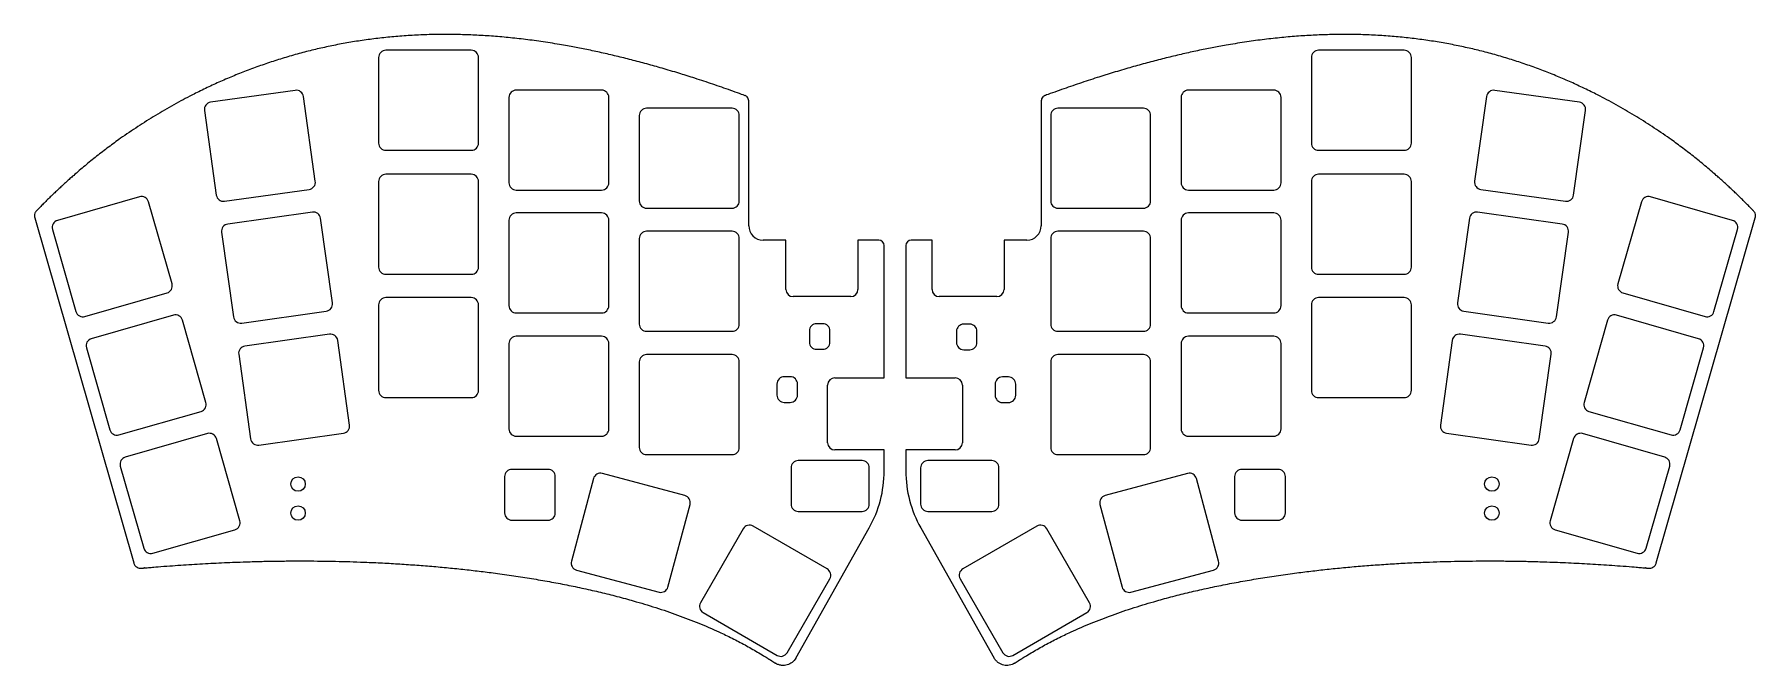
# Model space of a CAD drawing. Header units: millimetres. Extents: x -88 to 149, y -138 to -51.
import ezdxf

# ---------------------------------------------------------------- set-up
doc = ezdxf.new("R2010")
doc.units = ezdxf.units.MM
doc.layers.get('0').update_dxf_attribs({"linetype": 'CONTINUOUS'})

msp = doc.modelspace()

# ---------------------------------------------------------------- linework, layer by layer
for p, q in [((10.31, -77.02), (10.31, -59.77)), ((50.7, -59.77), (50.7, -77.02)), ((-88.29, -75.96), (-74.62, -123.58)), ((135.63, -123.58), (149.3, -75.96)), ((15.44, -79.02), (12.31, -79.02)), ((15.44, -85.82), (15.44, -79.02)), ((28.26, -79.02), (25.39, -79.02)), ((25.39, -79.02), (25.39, -85.82)), ((29.01, -98.03), (29.01, -79.77)), ((32, -79.77), (32, -98.03)), ((35.62, -79.02), (32.75, -79.02)), ((35.62, -85.82), (35.62, -79.02)), ((48.7, -79.02), (45.57, -79.02)), ((45.57, -79.02), (45.57, -85.82)), ((24.39, -86.82), (16.44, -86.82)), ((44.57, -86.82), (36.62, -86.82)), ((21.2, -106.98), (21.2, -99.03)), ((22.2, -98.03), (29.01, -98.03)), ((32, -98.03), (38.81, -98.03)), ((39.81, -99.03), (39.81, -106.98)), ((29.01, -107.98), (22.2, -107.98)), ((29.01, -110.87), (29.01, -107.98)), ((38.81, -107.98), (32, -107.98)), ((32, -107.98), (32, -110.87)), ((16.8, -136.71), (26.95, -118.73)), ((34.06, -118.73), (44.21, -136.71))]:
    msp.add_line(p, q)
for points in [[(-28, -66.61, 0.414214), (-27, -65.61), (-27, -53.81, 0.414214), (-28, -52.81), (-39.8, -52.81, 0.414214), (-40.8, -53.81), (-40.8, -65.61, 0.414214), (-39.8, -66.61)], [(89.01, -52.81, 0.414214), (88.01, -53.81), (88.01, -65.61, 0.414214), (89.01, -66.61), (100.81, -66.61, 0.414214), (101.81, -65.61), (101.81, -53.81, 0.414214), (100.81, -52.81)], [(-51.18, -59.19, 0.414214), (-52.31, -58.34), (-64, -59.98, 0.414214), (-64.85, -61.11), (-63.21, -72.8, 0.414213), (-62.08, -73.65), (-50.39, -72.01, 0.414214), (-49.54, -70.88)], [(-10.01, -72.11, 0.414214), (-9.01, -71.11), (-9.01, -59.31, 0.414214), (-10.01, -58.31), (-21.81, -58.31, 0.414214), (-22.81, -59.31), (-22.81, -71.11, 0.414214), (-21.81, -72.11)], [(71.02, -58.31, 0.414214), (70.02, -59.31), (70.02, -71.11, 0.414214), (71.02, -72.11), (82.82, -72.11, 0.414214), (83.82, -71.11), (83.82, -59.31, 0.414214), (82.82, -58.31)], [(125.86, -61.11, 0.414214), (125.01, -59.98), (113.32, -58.34, 0.414214), (112.19, -59.19), (110.55, -70.88, 0.414214), (111.4, -72.01), (123.09, -73.65, 0.414213), (124.22, -72.8)], [(-3.8, -60.81, 0.414214), (-4.8, -61.81), (-4.8, -73.61, 0.414214), (-3.8, -74.61), (8, -74.61, 0.414214), (9, -73.61), (9, -61.81, 0.414214), (8, -60.81)], [(64.81, -74.61, 0.414214), (65.81, -73.61), (65.81, -61.81, 0.414214), (64.81, -60.81), (53.01, -60.81, 0.414214), (52.01, -61.81), (52.01, -73.61, 0.414214), (53.01, -74.61)], [(-28, -83.73, 0.414214), (-27, -82.73), (-27, -70.93, 0.414214), (-28, -69.93), (-39.8, -69.93, 0.414214), (-40.8, -70.93), (-40.8, -82.73, 0.414214), (-39.8, -83.73)], [(89.01, -69.93, 0.414214), (88.01, -70.93), (88.01, -82.73, 0.414214), (89.01, -83.73), (100.81, -83.73, 0.414214), (101.81, -82.73), (101.81, -70.93, 0.414214), (100.81, -69.93)], [(-72.58, -73.72, 0.414214), (-73.81, -73.04), (-85.16, -76.29, 0.414213), (-85.84, -77.53), (-82.59, -88.87, 0.414214), (-81.35, -89.56), (-70.01, -86.3, 0.414213), (-69.32, -85.07)], [(146.85, -77.53, 0.414213), (146.17, -76.29), (134.82, -73.04, 0.414214), (133.59, -73.72), (130.33, -85.07, 0.414213), (131.02, -86.3), (142.36, -89.56, 0.414214), (143.6, -88.87)], [(-48.82, -76, 0.414213), (-49.95, -75.15), (-61.63, -76.79, 0.414214), (-62.49, -77.92), (-60.84, -89.61, 0.414214), (-59.71, -90.46), (-48.03, -88.82, 0.414214), (-47.18, -87.69)], [(-10.01, -89.06, 0.414214), (-9.01, -88.06), (-9.01, -76.26, 0.414214), (-10.01, -75.26), (-21.81, -75.26, 0.414214), (-22.81, -76.26), (-22.81, -88.06, 0.414214), (-21.81, -89.06)], [(71.02, -75.26, 0.414214), (70.02, -76.26), (70.02, -88.06, 0.414214), (71.02, -89.06), (82.82, -89.06, 0.414214), (83.82, -88.06), (83.82, -76.26, 0.414214), (82.82, -75.26)], [(123.5, -77.92, 0.414214), (122.64, -76.79), (110.96, -75.15, 0.414213), (109.83, -76), (108.19, -87.69, 0.414214), (109.04, -88.82), (120.72, -90.46, 0.414214), (121.85, -89.61)], [(8, -91.6, 0.414214), (9, -90.6), (9, -78.8, 0.414214), (8, -77.8), (-3.8, -77.8, 0.414214), (-4.8, -78.8), (-4.8, -90.6, 0.414214), (-3.8, -91.6)], [(53.01, -77.8, 0.414214), (52.01, -78.8), (52.01, -90.6, 0.414214), (53.01, -91.6), (64.81, -91.6, 0.414214), (65.81, -90.6), (65.81, -78.8, 0.414214), (64.81, -77.8)], [(-28, -100.75, 0.414214), (-27, -99.75), (-27, -87.95, 0.414214), (-28, -86.95), (-39.8, -86.95, 0.414214), (-40.8, -87.95), (-40.8, -99.75, 0.414214), (-39.8, -100.75)], [(89.01, -86.95, 0.414214), (88.01, -87.95), (88.01, -99.75, 0.414214), (89.01, -100.75), (100.81, -100.75, 0.414214), (101.81, -99.75), (101.81, -87.95, 0.414214), (100.81, -86.95)], [(-67.89, -90.07, 0.414213), (-69.13, -89.38), (-80.47, -92.63, 0.414214), (-81.16, -93.87), (-77.9, -105.21, 0.414213), (-76.67, -105.9), (-65.32, -102.65, 0.414214), (-64.64, -101.41)], [(142.17, -93.87, 0.414214), (141.48, -92.63), (130.14, -89.38, 0.414213), (128.9, -90.07), (125.65, -101.41, 0.414214), (126.33, -102.65), (137.68, -105.9, 0.414213), (138.91, -105.21)], [(-46.45, -92.85, 0.414214), (-47.58, -92), (-59.27, -93.65, 0.414213), (-60.12, -94.78), (-58.47, -106.46, 0.414214), (-57.34, -107.31), (-45.66, -105.67, 0.414214), (-44.81, -104.54)], [(-10.01, -106.08, 0.414214), (-9.01, -105.08), (-9.01, -93.28, 0.414214), (-10.01, -92.28), (-21.81, -92.28, 0.414214), (-22.81, -93.28), (-22.81, -105.08, 0.414214), (-21.81, -106.08)], [(18.69, -93.09, 0.414214), (19.69, -94.09), (20.52, -94.09, 0.414214), (21.52, -93.09), (21.52, -91.56, 0.414214), (20.52, -90.56), (19.69, -90.56, 0.414214), (18.69, -91.56)], [(41.83, -91.61, 0.414214), (40.83, -90.61), (40, -90.61, 0.414214), (39, -91.61), (39, -93.14, 0.414214), (40, -94.14), (40.83, -94.14, 0.414214), (41.83, -93.14)], [(71.02, -92.28, 0.414214), (70.02, -93.28), (70.02, -105.08, 0.414214), (71.02, -106.08), (82.82, -106.08, 0.414214), (83.82, -105.08), (83.82, -93.28, 0.414214), (82.82, -92.28)], [(121.13, -94.78, 0.414213), (120.28, -93.65), (108.59, -92, 0.414214), (107.46, -92.85), (105.82, -104.54, 0.414214), (106.67, -105.67), (118.35, -107.31, 0.414214), (119.48, -106.46)], [(8, -108.62, 0.414214), (9, -107.62), (9, -95.82, 0.414214), (8, -94.82), (-3.8, -94.82, 0.414214), (-4.8, -95.82), (-4.8, -107.62, 0.414214), (-3.8, -108.62)], [(53.01, -94.82, 0.414214), (52.01, -95.82), (52.01, -107.62, 0.414214), (53.01, -108.62), (64.81, -108.62, 0.414214), (65.81, -107.62), (65.81, -95.82, 0.414214), (64.81, -94.82)], [(15.21, -97.88, 0.414214), (14.21, -98.88), (14.21, -100.41, 0.414214), (15.21, -101.41), (16.04, -101.41, 0.414214), (17.04, -100.41), (17.04, -98.88, 0.414214), (16.04, -97.88)], [(46.17, -101.43, 0.414214), (47.17, -100.43), (47.17, -98.9, 0.414214), (46.17, -97.9), (45.34, -97.9, 0.414214), (44.34, -98.9), (44.34, -100.43, 0.414214), (45.34, -101.43)], [(-63.2, -106.41, 0.414214), (-64.44, -105.72), (-75.78, -108.98, 0.414214), (-76.47, -110.21), (-73.22, -121.56, 0.414213), (-71.98, -122.24), (-60.64, -118.99, 0.414214), (-59.95, -117.75)], [(137.48, -110.21, 0.414214), (136.79, -108.98), (125.45, -105.72, 0.414214), (124.21, -106.41), (120.96, -117.75, 0.414214), (121.65, -118.99), (132.99, -122.24, 0.414213), (134.23, -121.56)], [(-22.41, -110.66, 0.414214), (-23.41, -111.66), (-23.41, -116.68, 0.414214), (-22.41, -117.68), (-17.4, -117.68, 0.414214), (-16.4, -116.68), (-16.4, -111.66, 0.414214), (-17.4, -110.66)], [(-9.9, -111.22, 0.414214), (-11.13, -111.93), (-14.18, -123.33, 0.414214), (-13.48, -124.56), (-2.08, -127.61, 0.414213), (-0.85, -126.9), (2.2, -115.5, 0.414214), (1.5, -114.28)], [(26.96, -110.45, 0.414214), (25.96, -109.45), (17.15, -109.45, 0.414214), (16.15, -110.45), (16.15, -115.46, 0.414214), (17.15, -116.46), (25.96, -116.46, 0.414214), (26.96, -115.46)], [(35.05, -109.45, 0.414214), (34.05, -110.45), (34.05, -115.46, 0.414214), (35.05, -116.46), (43.86, -116.46, 0.414214), (44.86, -115.46), (44.86, -110.45, 0.414214), (43.86, -109.45)], [(74.49, -124.56, 0.414214), (75.19, -123.33), (72.14, -111.93, 0.414214), (70.91, -111.22), (59.51, -114.28, 0.414214), (58.81, -115.5), (61.86, -126.9, 0.414213), (63.09, -127.61)], [(83.42, -117.68, 0.414214), (84.42, -116.68), (84.42, -111.66, 0.414214), (83.42, -110.66), (78.41, -110.66, 0.414214), (77.41, -111.66), (77.41, -116.68, 0.414214), (78.41, -117.68)], [(10.91, -118.49, 0.414214), (9.55, -118.86), (3.65, -129.08, 0.414214), (4.01, -130.44), (14.23, -136.34, 0.414213), (15.6, -135.98), (21.5, -125.76, 0.414214), (21.13, -124.39)], [(57, -130.44, 0.414214), (57.36, -129.08), (51.46, -118.86, 0.414214), (50.1, -118.49), (39.88, -124.39, 0.414214), (39.51, -125.76), (45.41, -135.98, 0.414213), (46.78, -136.34)]]:
    msp.add_lwpolyline(points, format="xyb", close=True)
for centre in [(-51.92, -112.69), (112.93, -112.69), (-51.92, -116.69), (112.93, -116.69)]:
    msp.add_circle(centre, 1)
for centre, radius, start, end in [((12.31, -77.02), 2, 180, 270), ((48.7, -77.02), 2, -90, 0), ((28.26, -79.77), 0.75, 0, 90), ((32.75, -79.77), 0.75, 90, 180), ((16.44, -85.82), 1, 180, 270), ((24.39, -85.82), 1, -90, 0), ((36.62, -85.82), 1, 180, 270), ((44.57, -85.82), 1, -90, 0), ((22.2, -99.03), 1, 90, 180), ((38.81, -99.03), 1, 0, 90), ((22.2, -106.98), 1, 180, 270), ((38.81, -106.98), 1, -90, 0), ((13.01, -110.87), 16, 330.574, 360), ((48, -110.87), 16, 180, 209.426)]:
    msp.add_arc(centre, radius, start, end)
for points, degree, knots in [([(9.82, -59.07), (9.79, -59.06), (9.77, -59.05), (9.75, -59.04), (9.73, -59.04), (9.71, -59.03), (3.43, -56.73), (-8.46, -52.97), (-24.36, -49.82), (-42.14, -49.95), (-60.36, -55.05), (-72.64, -61.73), (-80.73, -67.87), (-85.62, -72.46), (-87.94, -74.88), (-87.96, -74.9), (-87.99, -74.92), (-88.01, -74.94), (-88.03, -74.96), (-88.05, -74.99)], 5, [2.044153, 2.044153, 2.044153, 2.044153, 2.044153, 2.044153, 2.055301, 2.055301, 2.055301, 2.055301, 2.055301, 2.255301, 2.455301, 2.655301, 2.855301, 3.055301, 3.055301, 3.055301, 3.055301, 3.055301, 3.070703, 3.070703, 3.070703, 3.070703, 3.070703, 3.070703]), ([(149.06, -74.99), (149.04, -74.96), (149.02, -74.94), (149, -74.92), (148.97, -74.9), (148.95, -74.88), (146.63, -72.46), (141.74, -67.87), (133.65, -61.73), (121.37, -55.05), (103.15, -49.95), (85.37, -49.82), (69.47, -52.97), (57.58, -56.73), (51.3, -59.03), (51.28, -59.04), (51.26, -59.04), (51.24, -59.05), (51.22, -59.06), (51.19, -59.07)], 5, [-3.070703, -3.070703, -3.070703, -3.070703, -3.070703, -3.070703, -3.055301, -3.055301, -3.055301, -3.055301, -3.055301, -2.855301, -2.655301, -2.455301, -2.255301, -2.055301, -2.055301, -2.055301, -2.055301, -2.055301, -2.044153, -2.044153, -2.044153, -2.044153, -2.044153, -2.044153]), ([(10.31, -59.77), (10.31, -59.67), (10.29, -59.58), (10.21, -59.4), (10.16, -59.31), (10.05, -59.21), (10.01, -59.17), (9.92, -59.11), (9.87, -59.09), (9.82, -59.07)], 3, [0, 0, 0, 0, 0.02929834, 0.02929834, 0.05859667, 0.05859667, 0.07514459, 0.07514459, 0.09169251, 0.09169251, 0.09169251, 0.09169251]), ([(51.19, -59.07), (51.14, -59.09), (51.09, -59.11), (51, -59.17), (50.96, -59.21), (50.85, -59.31), (50.8, -59.4), (50.72, -59.58), (50.7, -59.67), (50.7, -59.77)], 3, [-0.09169251, -0.09169251, -0.09169251, -0.09169251, -0.07514459, -0.07514459, -0.05859667, -0.05859667, -0.02929834, -0.02929834, 0, 0, 0, 0]), ([(-88.05, -74.99), (-88.14, -75.08), (-88.21, -75.19), (-88.3, -75.41), (-88.32, -75.52), (-88.33, -75.74), (-88.32, -75.85), (-88.29, -75.96)], 3, [0, 0, 0, 0, 0.0390644, 0.0390644, 0.0718755, 0.0718755, 0.1046865, 0.1046865, 0.1046865, 0.1046865]), ([(149.3, -75.96), (149.33, -75.85), (149.34, -75.74), (149.33, -75.52), (149.31, -75.41), (149.22, -75.19), (149.15, -75.08), (149.06, -74.99)], 3, [-0.1046865, -0.1046865, -0.1046865, -0.1046865, -0.0718755, -0.0718755, -0.0390644, -0.0390644, 0, 0, 0, 0]), ([(-74.62, -123.58), (-74.59, -123.71), (-74.53, -123.83), (-74.37, -124.03), (-74.27, -124.12), (-74.06, -124.23), (-73.97, -124.27), (-73.78, -124.31), (-73.67, -124.31), (-73.58, -124.31)], 3, [0, 0, 0, 0, 0.0390644, 0.0390644, 0.0781289, 0.0781289, 0.1081349, 0.1081349, 0.1381409, 0.1381409, 0.1381409, 0.1381409]), ([(-73.58, -124.31), (-73.47, -124.3), (-73.37, -124.29), (-73.27, -124.28), (-73.17, -124.27), (-73.07, -124.26), (-68.67, -123.88), (-60.06, -123.31), (-47.71, -123.03), (-32.32, -123.72), (-14.79, -126.11), (-2.35, -129.33), (5.79, -132.64), (10.63, -135.29), (12.9, -136.73), (13.12, -136.87), (13.34, -137), (13.56, -137.14), (13.77, -137.28), (13.99, -137.42)], 5, [-2.957494, -2.957494, -2.957494, -2.957494, -2.957494, -2.957494, -2.906624, -2.906624, -2.906624, -2.906624, -2.906624, -2.706624, -2.506624, -2.306624, -2.106624, -1.906624, -1.906624, -1.906624, -1.906624, -1.906624, -1.777721, -1.777721, -1.777721, -1.777721, -1.777721, -1.777721]), ([(47.02, -137.42), (47.24, -137.28), (47.45, -137.14), (47.67, -137), (47.89, -136.87), (48.11, -136.73), (50.38, -135.29), (55.22, -132.64), (63.36, -129.33), (75.8, -126.11), (93.33, -123.72), (108.72, -123.03), (121.07, -123.31), (129.68, -123.88), (134.08, -124.26), (134.18, -124.27), (134.28, -124.28), (134.38, -124.29), (134.48, -124.3), (134.59, -124.31)], 5, [1.777721, 1.777721, 1.777721, 1.777721, 1.777721, 1.777721, 1.906624, 1.906624, 1.906624, 1.906624, 1.906624, 2.106624, 2.306624, 2.506624, 2.706624, 2.906624, 2.906624, 2.906624, 2.906624, 2.906624, 2.957494, 2.957494, 2.957494, 2.957494, 2.957494, 2.957494]), ([(134.59, -124.31), (134.69, -124.31), (134.79, -124.31), (134.98, -124.27), (135.08, -124.23), (135.28, -124.12), (135.38, -124.03), (135.54, -123.83), (135.6, -123.71), (135.63, -123.58)], 3, [-0.1381409, -0.1381409, -0.1381409, -0.1381409, -0.1081349, -0.1081349, -0.0781289, -0.0781289, -0.0390644, -0.0390644, 0, 0, 0, 0]), ([(16.8, -136.71), (16.68, -136.94), (16.51, -137.14), (16.1, -137.46), (15.86, -137.58), (15.36, -137.72), (15.1, -137.75), (14.69, -137.7), (14.54, -137.67), (14.26, -137.57), (14.12, -137.5), (13.99, -137.42)], 3, [0, 0, 0, 0, 0.0781289, 0.0781289, 0.1562578, 0.1562578, 0.2343867, 0.2343867, 0.2797944, 0.2797944, 0.325202, 0.325202, 0.325202, 0.325202]), ([(47.02, -137.42), (46.8, -137.56), (46.55, -137.65), (46.04, -137.74), (45.78, -137.74), (45.27, -137.63), (45.03, -137.52), (44.69, -137.29), (44.57, -137.19), (44.37, -136.97), (44.28, -136.84), (44.21, -136.71)], 3, [0, 0, 0, 0, 0.0781289, 0.0781289, 0.1562578, 0.1562578, 0.2343867, 0.2343867, 0.2797944, 0.2797944, 0.325202, 0.325202, 0.325202, 0.325202])]:
    msp.add_open_spline(points, degree=degree, knots=knots)

doc.saveas('drawing.dxf')
